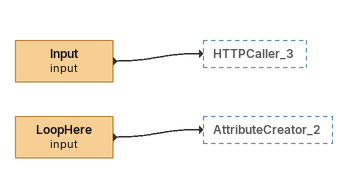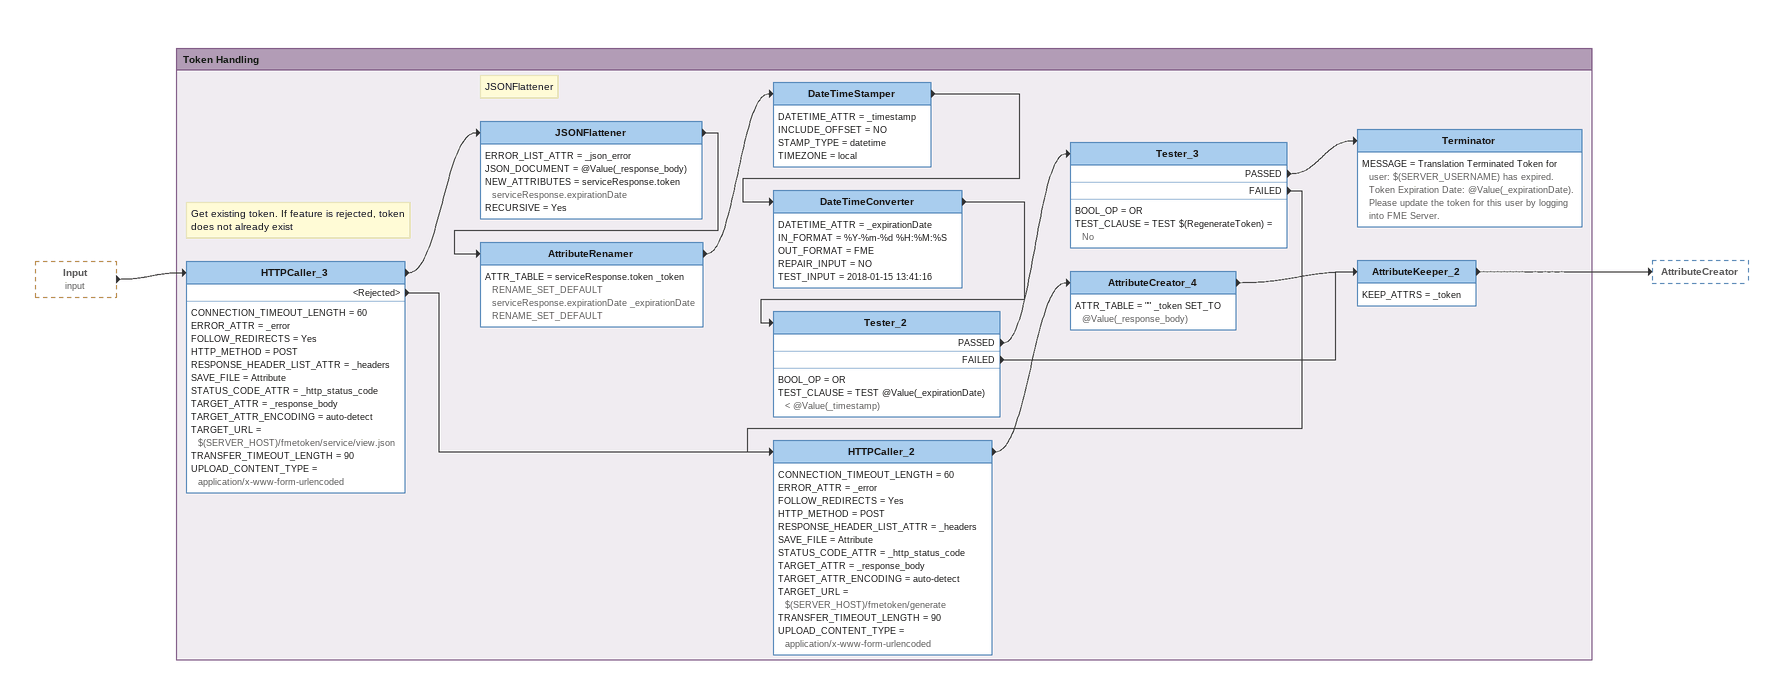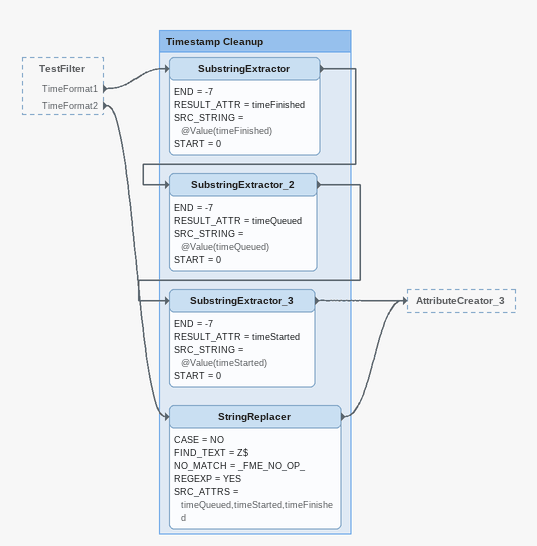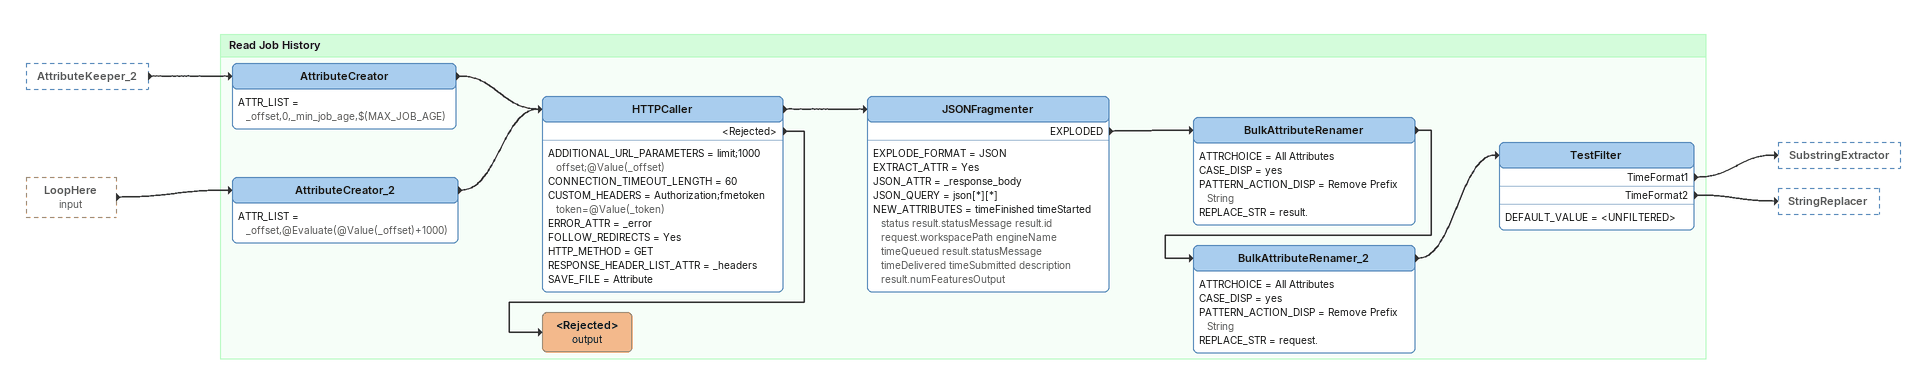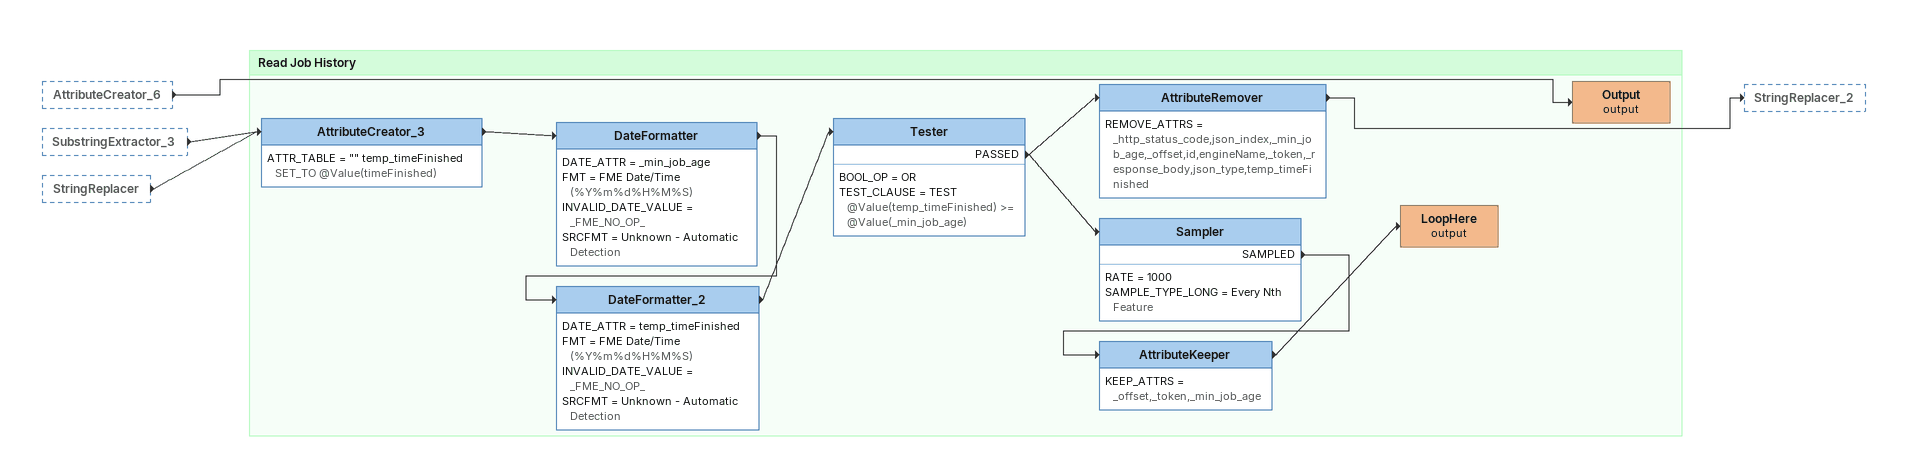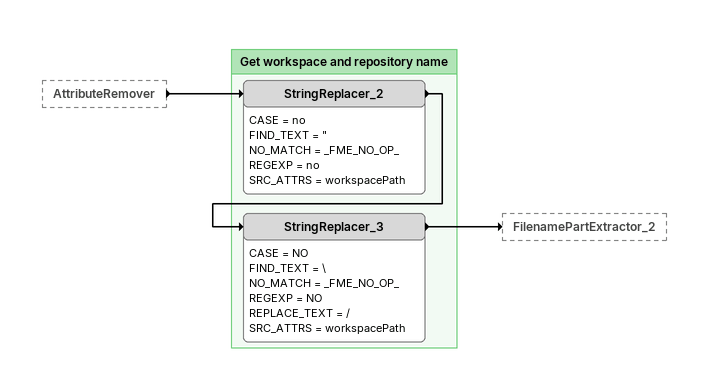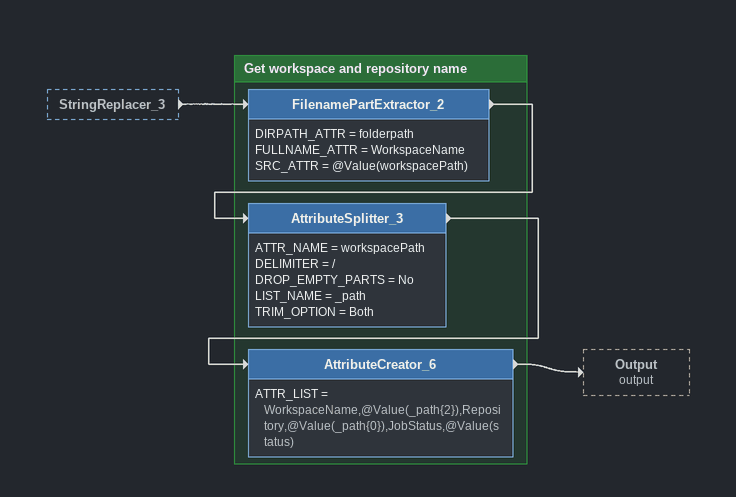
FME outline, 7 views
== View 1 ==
Input (input)
    -> HTTPCaller_3
LoopHere (input)
    -> AttributeCreator_2

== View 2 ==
Input (input) [outside]
    -> HTTPCaller_3

Bookmark: Token Handling
Note: Get existing token. If feature is rejected, token does not already exist
HTTPCaller_3
    CONNECTION_TIMEOUT_LENGTH = 60
    ERROR_ATTR = _error
    FOLLOW_REDIRECTS = Yes
    HTTP_METHOD = POST
    RESPONSE_HEADER_LIST_ATTR = _headers
    SAVE_FILE = Attribute
    STATUS_CODE_ATTR = _http_status_code
    TARGET_ATTR = _response_body
    TARGET_ATTR_ENCODING = auto-detect
    TARGET_URL = $(SERVER_HOST)/fmetoken/service/view.json
    TRANSFER_TIMEOUT_LENGTH = 90
    UPLOAD_CONTENT_TYPE = application/x-www-form-urlencoded
    -> JSONFlattener
    <Rejected> -> HTTPCaller_2
Note: JSONFlattener
JSONFlattener
    ERROR_LIST_ATTR = _json_error
    JSON_DOCUMENT = @Value(_response_body)
    NEW_ATTRIBUTES = serviceResponse.token serviceResponse.expirationDate
    RECURSIVE = Yes
    -> AttributeRenamer
AttributeRenamer
    ATTR_TABLE = serviceResponse.token _token RENAME_SET_DEFAULT  serviceResponse.expirationDate _expirationDate RENAME_SET_DEFAULT
    -> DateTimeStamper
DateTimeStamper
    DATETIME_ATTR = _timestamp
    INCLUDE_OFFSET = NO
    STAMP_TYPE = datetime
    TIMEZONE = local
    -> DateTimeConverter
DateTimeConverter
    DATETIME_ATTR = _expirationDate
    IN_FORMAT = %Y-%m-%d %H:%M:%S
    OUT_FORMAT = FME
    REPAIR_INPUT = NO
    TEST_INPUT = 2018-01-15 13:41:16
    -> Tester_2
Tester_2
    BOOL_OP = OR
    TEST_CLAUSE = TEST @Value(_expirationDate) < @Value(_timestamp)
    PASSED -> Tester_3
    FAILED -> AttributeKeeper_2
Tester_3
    BOOL_OP = OR
    TEST_CLAUSE = TEST $(RegenerateToken) = No
    PASSED -> Terminator
    FAILED -> HTTPCaller_2
Terminator
    MESSAGE = Translation Terminated Token for user: $(SERVER_USERNAME) has expired. Token Expiration Date: @Value(_expirationDate). Please update the token for this user by logging into FME Server.
HTTPCaller_2
    CONNECTION_TIMEOUT_LENGTH = 60
    ERROR_ATTR = _error
    FOLLOW_REDIRECTS = Yes
    HTTP_METHOD = POST
    RESPONSE_HEADER_LIST_ATTR = _headers
    SAVE_FILE = Attribute
    STATUS_CODE_ATTR = _http_status_code
    TARGET_ATTR = _response_body
    TARGET_ATTR_ENCODING = auto-detect
    TARGET_URL = $(SERVER_HOST)/fmetoken/generate
    TRANSFER_TIMEOUT_LENGTH = 90
    UPLOAD_CONTENT_TYPE = application/x-www-form-urlencoded
    -> AttributeCreator_4
AttributeCreator_4
    ATTR_TABLE = "" _token SET_TO @Value(_response_body)
    -> AttributeKeeper_2
AttributeKeeper_2
    KEEP_ATTRS = _token
    -> AttributeCreator

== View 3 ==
TestFilter [outside]
    TimeFormat1 -> SubstringExtractor
    TimeFormat2 -> StringReplacer

Bookmark: Timestamp Cleanup
SubstringExtractor
    END = -7
    RESULT_ATTR = timeFinished
    SRC_STRING = @Value(timeFinished)
    START = 0
    -> SubstringExtractor_2
SubstringExtractor_2
    END = -7
    RESULT_ATTR = timeQueued
    SRC_STRING = @Value(timeQueued)
    START = 0
    -> SubstringExtractor_3
SubstringExtractor_3
    END = -7
    RESULT_ATTR = timeStarted
    SRC_STRING = @Value(timeStarted)
    START = 0
    -> AttributeCreator_3
StringReplacer
    CASE = NO
    FIND_TEXT = Z$
    NO_MATCH = _FME_NO_OP_
    REGEXP = YES
    SRC_ATTRS = timeQueued,timeStarted,timeFinished
    -> AttributeCreator_3

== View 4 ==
AttributeKeeper_2 [outside]
    -> AttributeCreator
LoopHere (input) [outside]
    -> AttributeCreator_2

Bookmark: Read Job History
AttributeCreator
    ATTR_LIST = _offset,0,_min_job_age,$(MAX_JOB_AGE)
    -> HTTPCaller
AttributeCreator_2
    ATTR_LIST = _offset,@Evaluate(@Value(_offset)+1000)
    -> HTTPCaller
HTTPCaller
    ADDITIONAL_URL_PARAMETERS = limit;1000 offset;@Value(_offset)
    CONNECTION_TIMEOUT_LENGTH = 60
    CUSTOM_HEADERS = Authorization;fmetoken token=@Value(_token)
    ERROR_ATTR = _error
    FOLLOW_REDIRECTS = Yes
    HTTP_METHOD = GET
    RESPONSE_HEADER_LIST_ATTR = _headers
    SAVE_FILE = Attribute
    -> JSONFragmenter
    <Rejected> -> <Rejected> (output)
JSONFragmenter
    EXPLODE_FORMAT = JSON
    EXTRACT_ATTR = Yes
    JSON_ATTR = _response_body
    JSON_QUERY = json[*][*]
    NEW_ATTRIBUTES = timeFinished timeStarted status result.statusMessage result.id request.workspacePath engineName timeQueued result.statusMessage timeDelivered timeSubmitted description result.numFeaturesOutput
    EXPLODED -> BulkAttributeRenamer
BulkAttributeRenamer
    ATTRCHOICE = All Attributes
    CASE_DISP = yes
    PATTERN_ACTION_DISP = Remove Prefix String
    REPLACE_STR = result.
    -> BulkAttributeRenamer_2
BulkAttributeRenamer_2
    ATTRCHOICE = All Attributes
    CASE_DISP = yes
    PATTERN_ACTION_DISP = Remove Prefix String
    REPLACE_STR = request.
    -> TestFilter
TestFilter
    DEFAULT_VALUE = <UNFILTERED>
    TimeFormat1 -> SubstringExtractor
    TimeFormat2 -> StringReplacer
<Rejected> (output)

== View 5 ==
AttributeCreator_6 [outside]
    -> Output (output)
SubstringExtractor_3 [outside]
    -> AttributeCreator_3
StringReplacer [outside]
    -> AttributeCreator_3

Bookmark: Read Job History
AttributeCreator_3
    ATTR_TABLE = "" temp_timeFinished SET_TO @Value(timeFinished)
    -> DateFormatter
DateFormatter
    DATE_ATTR = _min_job_age
    FMT = FME Date/Time (%Y%m%d%H%M%S)
    INVALID_DATE_VALUE = _FME_NO_OP_
    SRCFMT = Unknown - Automatic Detection
    -> DateFormatter_2
DateFormatter_2
    DATE_ATTR = temp_timeFinished
    FMT = FME Date/Time (%Y%m%d%H%M%S)
    INVALID_DATE_VALUE = _FME_NO_OP_
    SRCFMT = Unknown - Automatic Detection
    -> Tester
Tester
    BOOL_OP = OR
    TEST_CLAUSE = TEST @Value(temp_timeFinished) >= @Value(_min_job_age)
    PASSED -> AttributeRemover
    PASSED -> Sampler
AttributeRemover
    REMOVE_ATTRS = _http_status_code,json_index,_min_job_age,_offset,id,engineName,_token,_response_body,json_type,temp_timeFinished
    -> StringReplacer_2
Output (output)
Sampler
    RATE = 1000
    SAMPLE_TYPE_LONG = Every Nth Feature
    SAMPLED -> AttributeKeeper
AttributeKeeper
    KEEP_ATTRS = _offset,_token,_min_job_age
    -> LoopHere (output)
LoopHere (output)

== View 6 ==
AttributeRemover [outside]
    -> StringReplacer_2

Bookmark: Get workspace and repository name
StringReplacer_2
    CASE = no
    FIND_TEXT = "
    NO_MATCH = _FME_NO_OP_
    REGEXP = no
    SRC_ATTRS = workspacePath
    -> StringReplacer_3
StringReplacer_3
    CASE = NO
    FIND_TEXT = \
    NO_MATCH = _FME_NO_OP_
    REGEXP = NO
    REPLACE_TEXT = /
    SRC_ATTRS = workspacePath
    -> FilenamePartExtractor_2

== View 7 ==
StringReplacer_3 [outside]
    -> FilenamePartExtractor_2

Bookmark: Get workspace and repository name
FilenamePartExtractor_2
    DIRPATH_ATTR = folderpath
    FULLNAME_ATTR = WorkspaceName
    SRC_ATTR = @Value(workspacePath)
    -> AttributeSplitter_3
AttributeSplitter_3
    ATTR_NAME = workspacePath
    DELIMITER = /
    DROP_EMPTY_PARTS = No
    LIST_NAME = _path
    TRIM_OPTION = Both
    -> AttributeCreator_6
AttributeCreator_6
    ATTR_LIST = WorkspaceName,@Value(_path{2}),Repository,@Value(_path{0}),JobStatus,@Value(status)
    -> Output (output)
